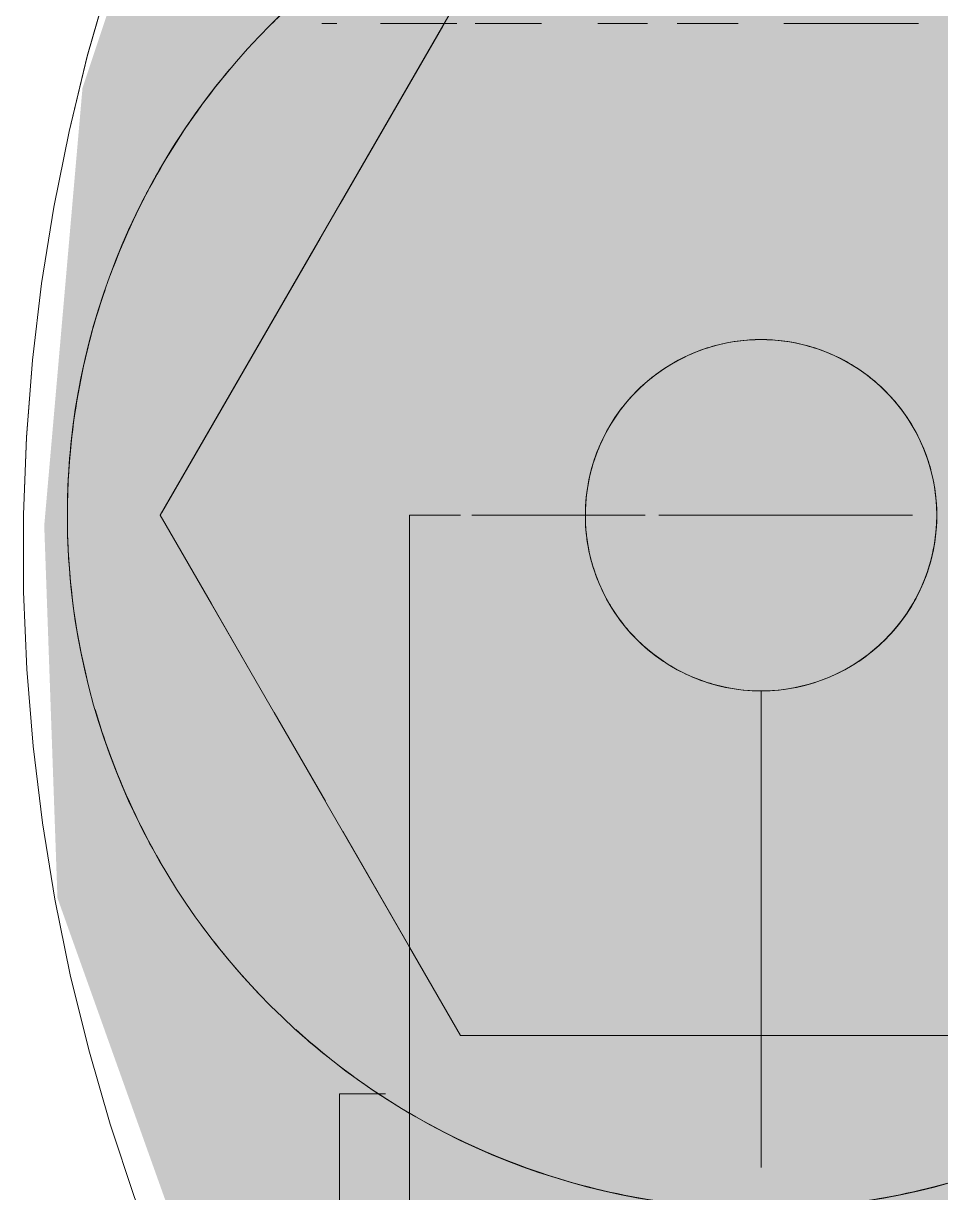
# Model space of a CAD drawing. Header units: millimetres. Extents: x -4000 to 187956, y -58990 to 162485.
# Drawn here: x 13899.01 to 13925.11, y 15880.96 to 15914.24 of the extents above; entities that cross this region are included whole.
import ezdxf

# ---------------------------------------------------------------- set-up
doc = ezdxf.new("R2010")
doc.units = ezdxf.units.MM
doc.layers.add('A-GENM', color=13, linetype='Continuous', lineweight=9)
doc.layers.add('P-PIPE', color=3, linetype='Continuous', lineweight=9)

# ---------------------------------------------------------------- blocks, each defined once
blk = doc.blocks.new('DHA_Cụm đồng hồ đo nước_DN15-50 _ Kèm rắc co đồng_rắc co ren ngoài_ nối thẳng ren ngoài_van 1 chiều đồng_ van cổng đồng_ - DN20-1977990-0_000')
at = {"layer": 'P-PIPE', "color": 83, "lineweight": 13}
for p, q in [((-12.5, -107.5), (-12.074, -107.5)), ((-12.5, -107.5), (-12.074, -107.5)), ((-10.825, -107.5), (-9.039, -107.5)), ((-9.659, -107.5), (-10, -107.5)), ((-9.659, -107.5), (-10, -107.5)), ((-8.66, -107.5), (-9.659, -107.5)), ((-8.66, -107.5), (-9.659, -107.5)), ((-8.138, -107.5), (-6.25, -107.5)), ((-6.91, -107.5), (-7.071, -107.5)), ((-6.91, -107.5), (-7.071, -107.5)), ((-6.94, -107.5), (-6.25, -107.5)), ((-4.64, -107.5), (-3.235, -107.5)), ((-4.64, -107.5), (-3.235, -107.5)), ((-3.26, -107.5), (-4.619, -107.5)), ((-3.26, -107.5), (-4.619, -107.5)), ((-2.39, -107.5), (-0.651, -107.5)), ((-2.39, -107.5), (-0.651, -107.5)), ((-0.651, -107.5), (-2.382, -107.5)), ((-0.651, -107.5), (-2.382, -107.5)), ((2.588, -107.5), (0.651, -107.5)), ((2.588, -107.5), (0.651, -107.5)), ((0.651, -107.5), (3.235, -107.5)), ((0.651, -107.5), (1.98, -107.5)), ((3.235, -107.5), (4.48, -107.5)), ((3.235, -107.5), (4.48, -107.5)), ((4.467, -107.5), (3.26, -107.5)), ((4.467, -107.5), (3.26, -107.5)), ((0, -126.5), (0, -136.305)), ((0, -136.305), (0, -140.059))]:
    blk.add_line(p, q, dxfattribs=at)
blk = doc.blocks.new('DHA_Van 1 chiều_Đồng_DN15-50 - DN20-1977565-0_000')
at = {"layer": 'A-GENM', "lineweight": 13, "transparency": 33554534}
blk.add_hatch(color=83, dxfattribs=at).paths.add_polyline_path([(-18.74, 0), (-17.559, -6.338), (-16.095, -9.87), (-12.958, -13.958), (-8.87, -17.095), (-4.109, -19.067), (1, -19.74), (6.109, -19.067), (10.87, -17.095), (17.363, -10.824), (18.95, -7.807), (20.481, -1.966), (20.74, 0), (18.95, 7.807), (18.095, 9.87), (14.958, 13.958), (10.87, 17.095), (6.109, 19.067), (0.705, 19.701), (-4.109, 19.067), (-8.87, 17.095), (-12.958, 13.958), (-17.559, 6.338), (-18.067, 5.109)])
at = {"layer": 'P-PIPE', "lineweight": 13, "transparency": 33554534}
for points in [[(-22.5, 10), (1, 10), (1, 0), (22.5, 0), (22.5, 16.187), (13.164, 19.308), (0.705, 20.397), (-9.892, 20.021), (-22.5, 15.522), (-22.5, 12.761)], [(-13.805, 6.893), (-13.805, -8.548), (1, -17.095), (15.805, -8.548), (15.805, 8.548), (0.705, 16.925), (-13.805, 8.548)], [(-18.5, -10), (1, -10), (0.705, 10), (-18.5, 10), (-18.5, -1.966)], [(-4, 0), (0.705, -4.83), (2.294, -4.83), (5.33, -2.5), (5.83, 1.294), (3.5, 4.33), (0.705, 4.921), (-1.5, 4.33), (-3.83, 1.294)], [(-22.5, -12.761), (-22.5, -15.522), (-9.892, -20.021), (3.403, -20.493), (13.164, -19.308), (22.5, -15.002), (22.5, 0), (1, 0), (0.705, -10), (-22.5, -10.824)]]:
    blk.add_hatch(color=83, dxfattribs=at).paths.add_polyline_path(points)
at = {"layer": 'A-GENM', "color": 83, "lineweight": 13}
for start, end in [(360, 180), (90.867, 105), (90, 90.867), (71.0249, 90), (106.2607, 120), (50.0006, 69.8424), (126.1553, 134.2511), (38.0868, 45), (137.8778, 149.523), (150, 180), (180, 360), (185.7712, 210)]:
    blk.add_arc((1, 0), 19.74, start, end, dxfattribs=at)
at = {"layer": 'P-PIPE', "color": 83, "lineweight": 13}
for p, q in [((1, 17.095), (-13.805, 8.548)), ((-13.805, 8.548), (1, 17.095)), ((15.805, 8.548), (1, 17.095)), ((1, 17.095), (15.805, 8.548)), ((-15.466, 12), (-21.534, 12)), ((-15.466, 12), (-21.534, 12)), ((-15.466, 10.69), (-15.466, 12)), ((-18.5, 10), (-15.996, 10)), ((-18.5, 10), (-17.715, 10)), ((-18.5, 10), (-17.715, 10)), ((-17.715, 10), (-16.983, 10)), ((-17.715, 10), (-16.983, 10)), ((-16.983, 10), (-16.354, 10)), ((-16.983, 10), (-16.354, 10)), ((-16.354, 10), (-15.466, 10)), ((-16.354, 10), (-15.466, 10)), ((-15.996, 10), (-11.289, 10)), ((-11.289, 10), (1, 10)), ((1, 8.599), (1, 10)), ((1, 10), (1, 8.548)), ((-13.805, 8.548), (-13.805, -8.548)), ((-13.805, -8.548), (-13.805, 8.548)), ((1, 5.158), (1, 8.233)), ((1, 8.177), (1, 5)), ((1, 3.315), (1, 5.003)), ((1, 5), (1, 3.295)), ((1, 0), (1, 2.907)), ((1, 2.887), (1, -4.294)), ((1, -4.307), (1, 0))]:
    blk.add_line(p, q, dxfattribs=at)
at = {"layer": 'P-PIPE', "color": 83, "lineweight": 13, "flags": 128}
blk.add_lwpolyline([(-22.5, 16.187), (-20.475, 17.047), (-18.417, 17.825), (-16.33, 18.52), (-14.217, 19.131), (-12.081, 19.657), (-9.925, 20.097), (-7.754, 20.451), (-5.571, 20.717), (-3.378, 20.896), (-1.18, 20.987), (1.02, 20.991), (3.218, 20.906), (5.411, 20.733), (7.595, 20.473), (9.768, 20.126), (11.924, 19.692), (14.062, 19.172), (16.177, 18.567), (18.266, 17.878), (20.326, 17.106), (22.354, 16.253), (22.5, 16.187)], dxfattribs=at)
at = {"layer": 'P-PIPE', "color": 83, "lineweight": 13}
for start, end in [(360, 180), (90, 93.4228), (60, 90), (105, 120), (93.4228, 105), (120, 135), (45, 60), (135, 150), (30, 45), (150, 165), (0, 30), (165, 180), (180, 360), (180, 300), (330, 360), (315, 330), (300, 315)]:
    blk.add_arc((1, 0), 5, start, end, dxfattribs=at)
for points in [[(-17.615, 10), (-17.089, 10), (-16.558, 10), (-16.024, 10)], [(-14.609, 10), (-13.531, 10), (-12.437, 10), (-11.332, 10)]]:
    blk.add_open_spline(points, degree=3, dxfattribs=at)
blk.add_open_spline([(-11.332, 10), (-9.945, 10), (-5.866, 10), (-1.746, 10), (1, 10)], degree=3, knots=[-0.5083563, -0.5083563, -0.5083563, -0.5083563, -0.3333333, 0, 0, 0, 0], dxfattribs=at)
blk = doc.blocks.new('DHA_Cụm đồng hồ đo nước_DN15-50 _ Kèm rắc co đồng_rắc co ren ngoài_ nối thẳng ren ngoài_van 1 chiều đồng_ van cổng đồng_ - DN20-V2-0_000')
at = {"layer": 'P-PIPE', "color": 83, "lineweight": 13}
for p, q in [((0, -126.5), (0, -136.305)), ((0, -136.305), (0, -140.059))]:
    blk.add_line(p, q, dxfattribs=at)
blk = doc.blocks.new('DHA_Van 1 chiều_Đồng_DN15-50 - DN20-V4-0_000')
at = {"layer": 'A-GENM', "lineweight": 13, "transparency": 33554534}
blk.add_hatch(color=83, dxfattribs=at).paths.add_polyline_path([(-18.74, 0), (-17.559, -6.338), (-16.095, -9.87), (-12.958, -13.958), (-8.87, -17.095), (-4.109, -19.067), (1, -19.74), (6.109, -19.067), (10.87, -17.095), (17.363, -10.824), (18.95, -7.807), (20.481, -1.966), (20.74, 0), (18.95, 7.807), (18.095, 9.87), (14.958, 13.958), (10.87, 17.095), (6.109, 19.067), (0.705, 19.701), (-4.109, 19.067), (-8.87, 17.095), (-12.958, 13.958), (-17.559, 6.338), (-18.067, 5.109)])
at = {"layer": 'P-PIPE', "lineweight": 13, "transparency": 33554534}
for points in [[(-22.5, 10), (1, 10), (1, 0), (22.5, 0), (22.5, 16.187), (13.164, 19.308), (0.705, 20.397), (-9.892, 20.021), (-22.5, 15.522), (-22.5, 12.761)], [(-13.805, 6.893), (-13.805, -8.548), (1, -17.095), (15.805, -8.548), (15.805, 8.548), (0.705, 16.925), (-13.805, 8.548)], [(-18.5, -10), (1, -10), (0.705, 10), (-18.5, 10), (-18.5, -1.966)], [(-4, 0), (0.705, -4.83), (2.294, -4.83), (5.33, -2.5), (5.83, 1.294), (3.5, 4.33), (0.705, 4.921), (-1.5, 4.33), (-3.83, 1.294)], [(-22.5, -12.761), (-22.5, -15.522), (-9.892, -20.021), (3.403, -20.493), (13.164, -19.308), (22.5, -15.002), (22.5, 0), (1, 0), (0.705, -10), (-22.5, -10.824)]]:
    blk.add_hatch(color=83, dxfattribs=at).paths.add_polyline_path(points)
at = {"layer": 'A-GENM', "color": 83, "lineweight": 13}
for start, end in [(90.867, 105), (90.867, 105), (90, 90.867), (90, 90.867), (75, 90), (75, 90), (106.2603, 120), (106.2607, 110.0561), (110.0564, 120), (50.001, 69.0168), (64.1504, 69.0168), (60, 64.1501), (50.001, 60), (126.1551, 134.2512), (126.1553, 134.2511), (39.6497, 45), (39.6497, 45), (137.8775, 149.5228), (137.8778, 149.5228), (150, 164.9998), (150, 164.9998), (165, 179.9998), (165, 179.9998), (185.7711, 194.9998), (185.7711, 194.9998)]:
    blk.add_arc((1, 0), 19.74, start, end, dxfattribs=at)
at = {"layer": 'P-PIPE', "color": 83, "lineweight": 13}
for p, q in [((1, 17.095), (0.705, 16.925)), ((0.705, 16.925), (1, 17.095)), ((8.88, 12.546), (1.077, 17.051)), ((1.077, 17.051), (8.88, 12.546)), ((0.705, 16.925), (-3.733, 14.363)), ((-3.733, 14.363), (0.705, 16.925)), ((-4.613, 13.855), (-7.136, 12.398)), ((-7.136, 12.398), (-4.613, 13.855)), ((-17.715, 12), (-18.5, 12)), ((-17.715, 12), (-18.5, 12)), ((-16.983, 12), (-17.715, 12)), ((-16.983, 12), (-17.715, 12)), ((-16.354, 12), (-16.983, 12)), ((-16.354, 12), (-16.983, 12)), ((-15.872, 12), (-16.354, 12)), ((-15.872, 12), (-16.354, 12)), ((-15.569, 12), (-15.872, 12)), ((-15.569, 12), (-15.872, 12)), ((-15.466, 12), (-15.569, 12)), ((-15.466, 12), (-15.569, 12)), ((-15.466, 10.691), (-15.466, 12)), ((-7.995, 11.902), (-13.805, 8.548)), ((-13.805, 8.548), (-7.995, 11.902)), ((14.921, 9.058), (9.867, 11.976)), ((9.867, 11.976), (14.921, 9.058)), ((-19.285, 10), (-16.354, 10)), ((-19.285, 10), (-16.983, 10)), ((-18.5, 10), (-15.996, 10)), ((-16.983, 10), (-16.354, 10)), ((-16.354, 10), (-15.466, 10)), ((-16.354, 10), (-15.466, 10)), ((-14.598, 10), (-11.29, 10)), ((-11.289, 10), (-3.402, 10)), ((-3.402, 10), (0.705, 10)), ((0.705, 10), (1, 10)), ((1, 8.599), (1, 10)), ((1, 10), (1, 8.548)), ((-13.805, 8.548), (-13.805, 0)), ((-13.805, 0), (-13.805, 8.548)), ((1, 5.158), (1, 8.233)), ((1, 8.177), (1, 5.158)), ((1, 3.315), (1, 5.003)), ((1, 5), (1, 3.295)), ((1, 0), (1, 2.907)), ((1, 2.887), (1, 0)), ((1, -1.353), (1, 0)), ((1, 0), (1, -1.34)), ((1, -1.34), (1, -2.599)), ((1, -2.619), (1, -1.353)), ((-13.805, -2.044), (-13.805, -8.548)), ((-13.805, -8.548), (-13.805, -2.044)), ((1, -2.599), (1, -4.294)), ((1, -4.307), (1, -2.619))]:
    blk.add_line(p, q, dxfattribs=at)
at = {"layer": 'P-PIPE', "color": 83, "lineweight": 13, "flags": 128}
blk.add_lwpolyline([(-22.5, 16.187), (-20.475, 17.047), (-18.417, 17.825), (-16.33, 18.52), (-14.217, 19.131), (-12.081, 19.657), (-9.925, 20.097), (-7.754, 20.451), (-5.571, 20.717), (-3.378, 20.896), (-1.18, 20.987), (1.02, 20.991), (3.218, 20.906), (5.411, 20.733), (7.595, 20.473), (9.768, 20.126), (11.924, 19.692), (14.062, 19.172), (16.177, 18.567), (18.266, 17.878), (20.326, 17.106), (22.354, 16.253)], dxfattribs=at)
at = {"layer": 'P-PIPE', "color": 83, "lineweight": 13}
for start, end in [(90, 93.4228), (90, 93.4228), (105, 120), (105, 120), (93.4228, 105), (93.4228, 105), (60, 75), (60, 75), (120, 150), (120, 135), (45, 60), (30, 60), (135, 150), (30, 45), (150, 165), (150, 165), (0.0006, 30), (0.0006, 30), (165, 179.9994), (165, 179.9994), (180, 195), (180, 195), (330, 360), (345, 360), (330, 345), (210, 225), (210, 270), (300, 330), (315, 330), (225, 270), (300, 315), (285, 300), (285, 300)]:
    blk.add_arc((1, 0), 5, start, end, dxfattribs=at)
for points in [[(-17.615, 10), (-17.089, 10), (-16.558, 10), (-16.024, 10)], [(-14.609, 10), (-13.531, 10), (-12.437, 10), (-11.333, 10)], [(-11.332, 10), (-9.945, 10), (-8.54, 10), (-7.131, 10)], [(-7.131, 10), (-5.9, 10), (-4.666, 10), (-3.425, 10)], [(-3.425, 10), (-2.058, 10), (-0.684, 10), (0.701, 10)], [(0.701, 10), (0.801, 10), (0.9, 10), (1, 10)]]:
    blk.add_open_spline(points, degree=3, dxfattribs=at)
blk = doc.blocks.new('DHA_Cụm đồng hồ đo nước_DN15-50 _ Kèm rắc co đồng_rắc co ren ngoài_ nối thẳng ren ngoài_van 1 chiều đồng_ van cổng đồng_ - DN20-V8-0_000')
at = {"layer": 'P-PIPE', "color": 83, "lineweight": 13}
for p, q in [((13920, 15895.237), (13920, 15885.433)), ((13920, 15885.432), (13920, 15881.679))]:
    blk.add_line(p, q, dxfattribs=at)
blk = doc.blocks.new('DHA_Van 1 chiều_Đồng_DN15-50 - DN20-V10-0_000')
at = {"layer": 'A-GENM', "lineweight": 13, "transparency": 33554534}
blk.add_hatch(color=83, dxfattribs=at).paths.add_polyline_path([(13920, 15880.498), (13926.336, 15881.679), (13929.87, 15883.143), (13933.958, 15886.28), (13937.095, 15890.368), (13939.068, 15895.129), (13939.74, 15900.238), (13939.068, 15905.347), (13937.095, 15910.108), (13930.825, 15916.601), (13927.809, 15918.187), (13921.966, 15919.719), (13920, 15919.978), (13912.192, 15918.187), (13910.13, 15917.333), (13906.042, 15914.196), (13902.905, 15910.108), (13900.933, 15905.347), (13900.299, 15899.942), (13900.933, 15895.129), (13902.905, 15890.368), (13906.042, 15886.28), (13913.664, 15881.679), (13914.891, 15881.171)])
at = {"layer": 'P-PIPE', "lineweight": 13, "transparency": 33554534}
for points in [[(13910, 15876.738), (13910, 15900.238), (13920, 15900.238), (13920, 15921.738), (13903.813, 15921.738), (13900.692, 15912.402), (13899.603, 15899.942), (13899.979, 15889.346), (13904.478, 15876.738), (13907.239, 15876.738)], [(13930, 15876.738), (13935.522, 15876.738), (13940.021, 15889.346), (13940.493, 15902.642), (13939.308, 15912.402), (13935.002, 15921.738), (13920, 15921.738), (13920, 15900.238), (13930, 15899.942), (13930, 15877.113)], [(13913.107, 15885.433), (13928.548, 15885.433), (13937.095, 15900.238), (13928.548, 15915.043), (13911.452, 15915.043), (13903.076, 15899.942), (13911.452, 15885.433)], [(13920, 15895.238), (13924.83, 15899.942), (13924.83, 15901.532), (13922.5, 15904.568), (13918.706, 15905.068), (13915.67, 15902.738), (13915.079, 15899.942), (13915.67, 15897.738), (13918.706, 15895.408)], [(13930, 15880.738), (13930, 15900.238), (13910, 15899.942), (13910, 15880.738), (13921.966, 15880.738)]]:
    blk.add_hatch(color=83, dxfattribs=at).paths.add_polyline_path(points)
at = {"layer": 'A-GENM', "color": 83, "lineweight": 13}
for start, end in [(129.6497, 135), (129.6497, 135), (139.9999, 150), (140.0005, 150), (150.0017, 154.1529), (150.0021, 154.1505), (154.1532, 159.0103), (154.1538, 159.0092), (165.0016, 180), (165.0019, 180), (180.0001, 180.8685), (180.0001, 180.8689), (180.8685, 195), (180.8689, 195), (196.2608, 200.0567), (196.2608, 200.0564), (200.057, 210), (200.0571, 210), (216.1557, 224.2539), (216.1558, 224.2513), (227.8768, 239.5228), (227.8777, 239.5228), (240, 254.9998), (240, 254.9998), (255, 269.9998), (255, 264.6496), (275.7711, 284.9998), (275.7711, 284.9998)]:
    blk.add_arc((13920, 15900.238), 19.74, start, end, dxfattribs=at)
at = {"layer": 'P-PIPE', "color": 83, "lineweight": 13}
for p, q in [((13910.941, 15914.157), (13909.228, 15911.19)), ((13909.228, 15911.19), (13910.941, 15914.157)), ((13909.228, 15911.19), (13908.024, 15909.105)), ((13908.024, 15909.105), (13909.228, 15911.19)), ((13907.455, 15908.118), (13905.207, 15904.226)), ((13905.207, 15904.226), (13907.455, 15908.118)), ((13905.207, 15904.226), (13902.949, 15900.315)), ((13902.949, 15900.315), (13905.207, 15904.226)), ((13902.905, 15900.238), (13903.076, 15899.942)), ((13903.076, 15899.942), (13902.905, 15900.238)), ((13910, 15899.942), (13910, 15900.238)), ((13910, 15900.238), (13911.452, 15900.238)), ((13911.824, 15900.238), (13914.842, 15900.238)), ((13915, 15900.238), (13916.705, 15900.238)), ((13917.113, 15900.238), (13920, 15900.238)), ((13920, 15900.238), (13921.34, 15900.238)), ((13921.34, 15900.238), (13922.599, 15900.238)), ((13922.599, 15900.238), (13924.293, 15900.238)), ((13903.076, 15899.942), (13904.363, 15897.713)), ((13904.363, 15897.713), (13903.076, 15899.942)), ((13910, 15895.836), (13910, 15899.942)), ((13904.363, 15897.713), (13905.637, 15895.505)), ((13905.637, 15895.505), (13904.363, 15897.713)), ((13910, 15887.949), (13910, 15895.835)), ((13906.146, 15894.625), (13907.602, 15892.102)), ((13907.602, 15892.102), (13906.146, 15894.625)), ((13908.098, 15891.243), (13908.81, 15890.009)), ((13908.81, 15890.009), (13908.098, 15891.243)), ((13908.81, 15890.009), (13910, 15887.949)), ((13910, 15887.949), (13908.81, 15890.009)), ((13910, 15887.949), (13911.452, 15885.433)), ((13911.452, 15885.433), (13910, 15887.949)), ((13910, 15884.64), (13910, 15887.948)), ((13911.452, 15885.433), (13920, 15885.433)), ((13920, 15885.433), (13911.452, 15885.433)), ((13922.044, 15885.433), (13928.548, 15885.433)), ((13928.548, 15885.433), (13922.045, 15885.433)), ((13909.309, 15883.772), (13908, 15883.772)), ((13908, 15883.772), (13908, 15882.884)), ((13908, 15883.772), (13908, 15882.884)), ((13910, 15883.669), (13910, 15883.772)), ((13910, 15883.669), (13910, 15883.772)), ((13910, 15883.366), (13910, 15883.669)), ((13910, 15883.366), (13910, 15883.669)), ((13910, 15882.884), (13910, 15883.366)), ((13910, 15882.884), (13910, 15883.366)), ((13910, 15880.738), (13910, 15883.242)), ((13908, 15882.884), (13908, 15882.255)), ((13908, 15882.884), (13908, 15882.255)), ((13910, 15879.953), (13910, 15882.884)), ((13910, 15879.953), (13910, 15882.884)), ((13908, 15882.255), (13908, 15881.685)), ((13908, 15882.255), (13908, 15881.685)), ((13908, 15881.685), (13908, 15877.704)), ((13908, 15881.685), (13908, 15877.704))]:
    blk.add_line(p, q, dxfattribs=at)
at = {"layer": 'P-PIPE', "color": 83, "lineweight": 13, "flags": 128}
blk.add_lwpolyline([(13903.813, 15876.738), (13902.953, 15878.763), (13902.175, 15880.821), (13901.48, 15882.908), (13900.869, 15885.021), (13900.343, 15887.157), (13899.903, 15889.313), (13899.55, 15891.484), (13899.283, 15893.668), (13899.104, 15895.86), (13899.013, 15898.058), (13899.01, 15900.258), (13899.094, 15902.456), (13899.267, 15904.649), (13899.527, 15906.834), (13899.874, 15909.006), (13900.308, 15911.163), (13900.828, 15913.3), (13901.433, 15915.415), (13902.122, 15917.504), (13902.894, 15919.564), (13903.748, 15921.592)], dxfattribs=at)
at = {"layer": 'P-PIPE', "color": 83, "lineweight": 13}
for start, end in [(90.0006, 120), (90.0006, 105), (60, 90), (60, 90), (105, 120), (120, 135), (120, 135), (45, 60), (30, 60), (135, 150), (135, 150), (30, 45), (150, 165), (150, 165), (15, 30), (15, 30), (180.0001, 183.4286), (180.0001, 183.4287), (300, 0), (345, 0), (183.4286, 195), (183.4287, 195), (195, 210), (195, 210), (330, 345), (210, 225), (210, 225), (300, 330), (225, 240), (225, 240), (240, 255), (240, 255), (255, 269.9994), (255, 269.9994), (270, 285), (270, 285)]:
    blk.add_arc((13920, 15900.238), 5, start, end, dxfattribs=at)
for major_axis, start_param, end_param in [((20.991, 0), 4.215837, 4.290306), ((-20.991, 0), 1.167757, 1.322518), ((20.991, 0), 4.471726, 4.553797), ((-20.991, 0), 1.431847, 1.570777), ((-20.991, 0), 1.570796, 1.635283), ((-20.991, 0), 1.635289, 1.695885), ((-20.991, 0), 1.695888, 1.777444)]:
    blk.add_ellipse((13920, 15900.238), major_axis=major_axis, ratio=0.000003, start_param=start_param, end_param=end_param, dxfattribs=at)
for points in [[(13910, 15899.939), (13910, 15900.038), (13910, 15900.138), (13910, 15900.238)], [(13910, 15895.813), (13910, 15897.179), (13910, 15898.554), (13910, 15899.939)], [(13910, 15892.107), (13910, 15893.337), (13910, 15894.572), (13910, 15895.813)], [(13910, 15887.906), (13910, 15889.293), (13910, 15890.698), (13910, 15892.107)], [(13910, 15884.629), (13910, 15885.707), (13910, 15886.801), (13910, 15887.905)], [(13910, 15881.623), (13910, 15882.149), (13910, 15882.679), (13910, 15883.213)]]:
    blk.add_open_spline(points, degree=3, dxfattribs=at)
blk = doc.blocks.new('DHA_Cụm đồng hồ đo nước_DN15-50 _ Kèm rắc co đồng_rắc co ren ngoài_ nối thẳng ren ngoài_van 1 chiều đồng_ van cổng đồng_ - DN20-V14-0_000')
at = {"layer": 'P-PIPE', "color": 83, "lineweight": 13}
for p, q in [((13920, 15895.237), (13920, 15885.434)), ((13920, 15885.432), (13920, 15881.679))]:
    blk.add_line(p, q, dxfattribs=at)
blk = doc.blocks.new('DHA_Van 1 chiều_Đồng_DN15-50 - DN20-V16-0_000')
at = {"layer": 'A-GENM', "lineweight": 13, "transparency": 33554534}
blk.add_hatch(color=83, dxfattribs=at).paths.add_polyline_path([(13920, 15880.499), (13926.335, 15881.679), (13929.87, 15883.143), (13933.958, 15886.28), (13937.095, 15890.369), (13939.068, 15895.13), (13939.74, 15900.239), (13939.068, 15905.348), (13937.095, 15910.109), (13930.825, 15916.602), (13927.81, 15918.187), (13921.966, 15919.72), (13920, 15919.979), (13912.19, 15918.187), (13910.13, 15917.334), (13906.042, 15914.197), (13902.905, 15910.109), (13900.933, 15905.348), (13900.299, 15899.942), (13900.933, 15895.13), (13902.905, 15890.369), (13906.042, 15886.28), (13913.665, 15881.679), (13914.891, 15881.171)])
at = {"layer": 'P-PIPE', "lineweight": 13, "transparency": 33554534}
for points in [[(13910, 15876.739), (13910, 15900.239), (13920, 15900.239), (13920, 15921.739), (13903.813, 15921.739), (13900.692, 15912.403), (13899.603, 15899.942), (13899.979, 15889.347), (13904.478, 15876.739), (13907.239, 15876.739)], [(13930, 15876.739), (13935.522, 15876.739), (13940.021, 15889.347), (13940.493, 15902.642), (13939.308, 15912.403), (13935.002, 15921.739), (13920, 15921.739), (13920, 15900.239), (13930, 15899.942), (13930, 15877.113)], [(13913.107, 15885.434), (13928.548, 15885.434), (13937.095, 15900.239), (13928.548, 15915.044), (13911.452, 15915.044), (13903.076, 15899.942), (13911.452, 15885.434)], [(13920, 15895.239), (13924.83, 15899.942), (13924.83, 15901.533), (13922.5, 15904.569), (13918.706, 15905.068), (13915.67, 15902.739), (13915.08, 15899.942), (13915.67, 15897.739), (13918.706, 15895.409)], [(13930, 15880.739), (13930, 15900.239), (13910, 15899.942), (13910, 15880.739), (13921.966, 15880.739)]]:
    blk.add_hatch(color=83, dxfattribs=at).paths.add_polyline_path(points)
at = {"layer": 'A-GENM', "color": 83, "lineweight": 13}
for start, end in [(129.6497, 135), (129.6497, 135), (139.9995, 150), (140.0005, 150), (150.0037, 154.1532), (150.0041, 154.1505), (154.1565, 159.0045), (154.1572, 159.0034), (165.0034, 180), (165.0038, 180), (180.0001, 180.8704), (180.0001, 180.8708), (180.8704, 195), (180.8708, 195), (196.2609, 200.057), (196.2609, 200.0564), (200.0577, 210), (200.0578, 210), (216.1562, 224.254), (216.1563, 224.2513), (227.8768, 239.5228), (227.8777, 239.5228), (240, 254.9998), (240, 254.9998), (255, 264.6609), (255, 264.6496), (275.7711, 284.9998), (275.7711, 284.9998)]:
    blk.add_arc((13920, 15900.239), 19.74, start, end, dxfattribs=at)
at = {"layer": 'P-PIPE', "color": 83, "lineweight": 13}
for p, q in [((13910.939, 15914.155), (13909.228, 15911.191)), ((13909.228, 15911.191), (13910.939, 15914.155)), ((13909.228, 15911.19), (13908.024, 15909.105)), ((13908.024, 15909.105), (13909.228, 15911.19)), ((13907.455, 15908.119), (13905.207, 15904.227)), ((13905.207, 15904.227), (13907.455, 15908.119)), ((13905.207, 15904.227), (13902.95, 15900.316)), ((13902.95, 15900.316), (13905.207, 15904.227)), ((13902.905, 15900.239), (13903.076, 15899.942)), ((13903.076, 15899.942), (13902.905, 15900.239)), ((13910, 15899.942), (13910, 15900.239)), ((13910, 15900.239), (13911.452, 15900.239)), ((13911.824, 15900.239), (13914.842, 15900.239)), ((13915, 15900.239), (13916.705, 15900.239)), ((13917.113, 15900.239), (13919.999, 15900.239)), ((13920, 15900.239), (13921.34, 15900.239)), ((13921.34, 15900.239), (13922.599, 15900.239)), ((13922.599, 15900.239), (13924.293, 15900.239)), ((13903.076, 15899.942), (13904.363, 15897.713)), ((13904.363, 15897.713), (13903.076, 15899.942)), ((13910, 15895.837), (13910, 15899.942)), ((13904.363, 15897.713), (13905.637, 15895.506)), ((13905.637, 15895.506), (13904.363, 15897.713)), ((13910, 15892.107), (13910, 15895.835)), ((13906.146, 15894.626), (13907.602, 15892.103)), ((13907.602, 15892.103), (13906.146, 15894.626)), ((13910, 15887.949), (13910, 15892.106)), ((13908.098, 15891.244), (13908.81, 15890.01)), ((13908.81, 15890.01), (13908.098, 15891.244)), ((13908.811, 15890.01), (13910, 15887.949)), ((13910, 15887.949), (13908.811, 15890.01)), ((13910, 15887.949), (13911.452, 15885.434)), ((13911.452, 15885.434), (13910, 15887.949)), ((13910, 15884.641), (13910, 15887.948)), ((13911.452, 15885.434), (13920, 15885.434)), ((13920, 15885.434), (13911.452, 15885.434)), ((13922.045, 15885.434), (13928.548, 15885.434)), ((13928.548, 15885.434), (13922.045, 15885.434)), ((13909.308, 15883.773), (13908, 15883.773)), ((13908, 15883.773), (13908, 15883.67)), ((13908, 15883.773), (13908, 15882.884)), ((13908, 15883.67), (13908, 15882.884)), ((13910, 15882.884), (13910, 15883.773)), ((13910, 15882.884), (13910, 15883.773)), ((13910, 15880.739), (13910, 15883.242)), ((13908, 15882.884), (13908, 15882.256)), ((13908, 15882.884), (13908, 15882.256)), ((13910, 15882.256), (13910, 15882.884)), ((13910, 15882.256), (13910, 15882.884)), ((13908, 15882.256), (13908, 15881.685)), ((13908, 15882.256), (13908, 15881.685)), ((13910, 15881.524), (13910, 15882.256)), ((13910, 15881.524), (13910, 15882.256)), ((13908, 15881.685), (13908, 15880.739)), ((13908, 15881.685), (13908, 15880.739)), ((13910, 15880.739), (13910, 15881.524)), ((13910, 15880.739), (13910, 15881.524))]:
    blk.add_line(p, q, dxfattribs=at)
at = {"layer": 'P-PIPE', "color": 83, "lineweight": 13, "flags": 128}
blk.add_lwpolyline([(13903.813, 15876.739), (13902.953, 15878.764), (13902.175, 15880.821), (13901.48, 15882.909), (13900.869, 15885.022), (13900.343, 15887.158), (13899.903, 15889.313), (13899.55, 15891.485), (13899.283, 15893.668), (13899.104, 15895.861), (13899.013, 15898.059), (13899.01, 15900.259), (13899.094, 15902.457), (13899.267, 15904.65), (13899.527, 15906.834), (13899.874, 15909.007), (13900.308, 15911.163), (13900.828, 15913.301), (13901.433, 15915.416), (13902.122, 15917.505), (13902.894, 15919.565), (13903.748, 15921.592)], dxfattribs=at)
at = {"layer": 'P-PIPE', "color": 83, "lineweight": 13}
for start, end in [(90.0006, 105), (90.0006, 105), (75, 90), (75, 90), (105, 120), (105, 120), (60, 75), (60, 75), (120, 150), (120, 135), (30, 60), (45, 60), (135, 150), (30, 45), (150, 165), (150, 165), (15, 30), (15, 30), (180.0001, 183.4359), (180.0001, 183.436), (345, 0), (345, 0), (183.4359, 195), (183.436, 195), (195, 210), (195, 210), (330, 345), (330, 345), (210, 240), (210, 240), (300, 330), (315, 330), (300, 315), (240, 255), (240, 255), (255, 269.9994), (255, 269.9994), (270, 285), (270, 285)]:
    blk.add_arc((13920, 15900.239), 5, start, end, dxfattribs=at)
for major_axis, start_param, end_param in [((20.991, 0), 4.215837, 4.290306), ((-20.991, 0), 1.167771, 1.322518), ((20.991, 0), 4.471726, 4.553785), ((-20.991, 0), 1.431847, 1.57076), ((-20.991, 0), 1.570796, 1.635283), ((-20.991, 0), 1.635298, 1.695885), ((-20.991, 0), 1.695892, 1.777431)]:
    blk.add_ellipse((13920, 15900.239), major_axis=major_axis, ratio=0.000003, start_param=start_param, end_param=end_param, dxfattribs=at)
for points in [[(13910, 15899.939), (13910, 15900.039), (13910, 15900.139), (13910, 15900.239)], [(13910, 15895.814), (13910, 15897.18), (13910, 15898.554), (13910, 15899.939)], [(13910, 15892.107), (13910, 15893.338), (13910, 15894.572), (13910, 15895.813)], [(13910, 15887.906), (13910, 15889.294), (13910, 15890.698), (13910, 15892.107)], [(13910, 15884.63), (13910, 15885.707), (13910, 15886.801), (13910, 15887.905)], [(13910, 15881.623), (13910, 15882.149), (13910, 15882.679), (13910, 15883.213)]]:
    blk.add_open_spline(points, degree=3, dxfattribs=at)

msp = doc.modelspace()

# ---------------------------------------------------------------- block references
at = {"layer": 'P-PIPE', "color": 83, "lineweight": 13}
for name, p in [('DHA_Cụm đồng hồ đo nước_DN15-50 _ Kèm rắc co đồng_rắc co ren ngoài_ nối thẳng ren ngoài_van 1 chiều đồng_ van cổng đồng_ - DN20-V14-0_000', (0, 0)), ('DHA_Cụm đồng hồ đo nước_DN15-50 _ Kèm rắc co đồng_rắc co ren ngoài_ nối thẳng ren ngoài_van 1 chiều đồng_ van cổng đồng_ - DN20-V8-0_000', (0, 0)), ('DHA_Cụm đồng hồ đo nước_DN15-50 _ Kèm rắc co đồng_rắc co ren ngoài_ nối thẳng ren ngoài_van 1 chiều đồng_ van cổng đồng_ - DN20-1977990-0_000', (13920, 16021.737)), ('DHA_Cụm đồng hồ đo nước_DN15-50 _ Kèm rắc co đồng_rắc co ren ngoài_ nối thẳng ren ngoài_van 1 chiều đồng_ van cổng đồng_ - DN20-V2-0_000', (13920, 16021.737)), ('DHA_Van 1 chiều_Đồng_DN15-50 - DN20-V16-0_000', (0, 0)), ('DHA_Van 1 chiều_Đồng_DN15-50 - DN20-V10-0_000', (0, 0))]:
    msp.add_blockref(name, p, dxfattribs=at)
at = {"layer": 'P-PIPE', "color": 83, "lineweight": 13, "rotation": 89.9999999999999}
for name in ['DHA_Van 1 chiều_Đồng_DN15-50 - DN20-1977565-0_000', 'DHA_Van 1 chiều_Đồng_DN15-50 - DN20-V4-0_000']:
    msp.add_blockref(name, (13920, 15899.237), dxfattribs=at)

doc.saveas('drawing.dxf')
